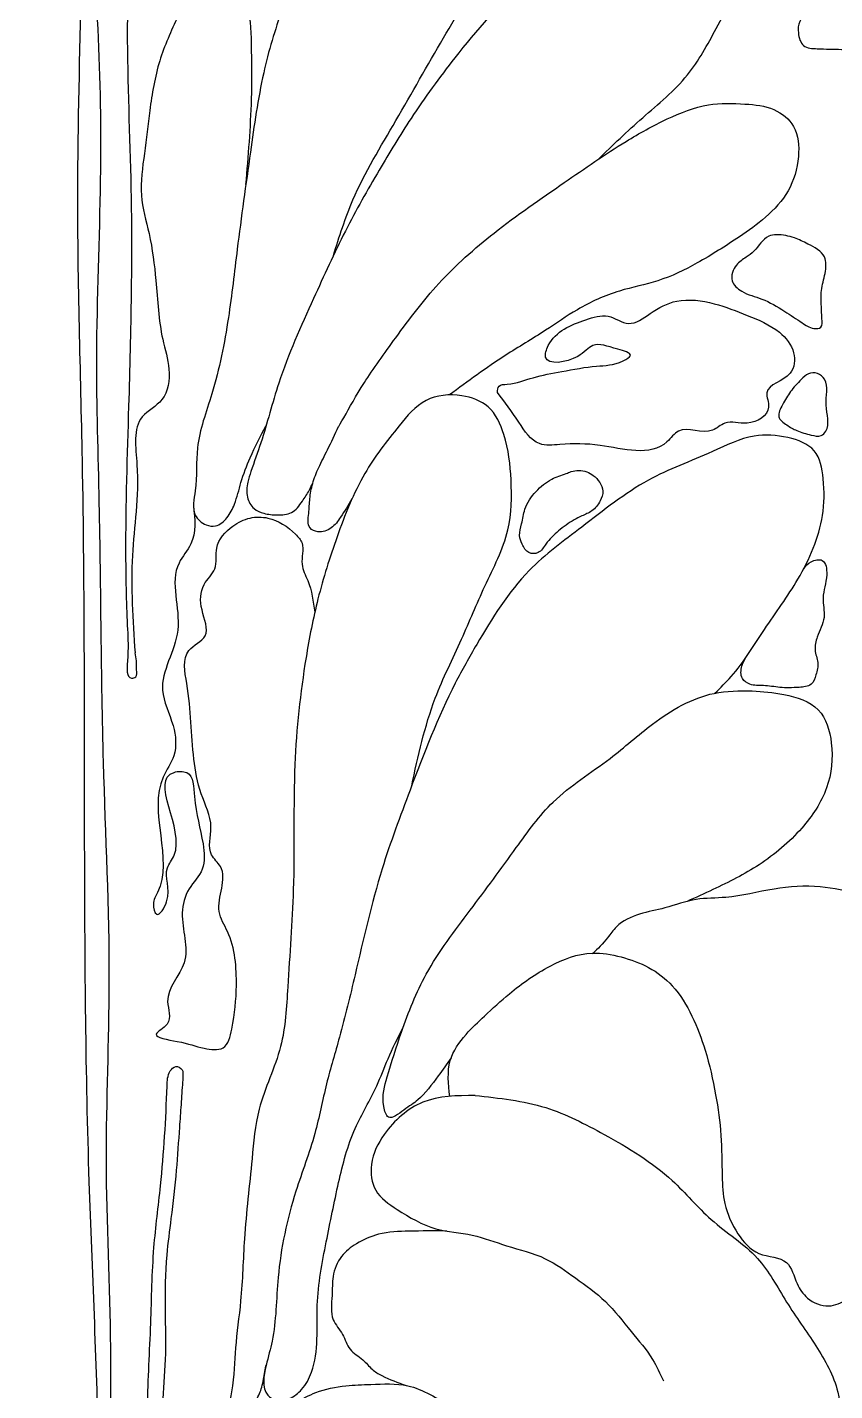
# Model space of a CAD drawing. Header units: millimetres. Extents: x 0 to 1128, y 0 to 3594.
# Drawn here: x 610.7 to 662.8, y 3270.1 to 3358.1 of the extents above; entities that cross this region are included whole.
import ezdxf

# ---------------------------------------------------------------- set-up
doc = ezdxf.new("R2010")
doc.units = ezdxf.units.MM
doc.layers.add('ceco.net 396 Corinthian column', color=7, linetype='Continuous')

msp = doc.modelspace()

# ---------------------------------------------------------------- linework, layer by layer
at = {"layer": 'ceco.net 396 Corinthian column'}
for points, knots in [([(616.826, 3229.274), (616.764, 3230.57), (616.466, 3236.541), (616.979, 3246.506), (615.819, 3259.727), (616.317, 3272.346), (615.625, 3284.803), (616.232, 3297.407), (615.477, 3311.534), (615.492, 3324.97), (615.068, 3337.499), (615.556, 3347.704), (615.403, 3357.889), (614.598, 3367.653), (615.392, 3376.43), (615.319, 3383.841), (615.168, 3389.147), (614.617, 3392.98), (614.352, 3395.137), (614.643, 3396.756), (616.064, 3396.307), (617.531, 3395.801), (617.308, 3392.199), (617.402, 3387.634), (617.718, 3380.735), (617.219, 3373.044), (617.32, 3365.176), (617.068, 3356.33), (617.47, 3348.447), (617.442, 3340.575), (617.252, 3332.849), (616.991, 3325.819), (617.136, 3319.961), (617.271, 3317.78), (617.072, 3316.008), (617.855, 3316.178), (617.724, 3316.724), (617.802, 3317.207), (617.717, 3317.571), (617.676, 3317.745)], [0.0732018, 0.0732018, 0.0732018, 0.0732018, 0.0759915, 0.0860541, 0.0946344, 0.1044972, 0.1131942, 0.1214586, 0.1316217, 0.1436139, 0.1503746, 0.1585889, 0.1655847, 0.172292, 0.1796245, 0.1845033, 0.1882107, 0.1911124, 0.1926417, 0.1931995, 0.1940843, 0.1950841, 0.1963893, 0.2007389, 0.2057368, 0.2109123, 0.2174041, 0.222636, 0.2299587, 0.2343673, 0.2395999, 0.2464893, 0.2499306, 0.2514051, 0.2522066, 0.2524141, 0.2527424, 0.2531547, 0.2535303, 0.2535303, 0.2535303, 0.2535303]), ([(618.708, 3175.288), (617.986, 3176.245), (615.233, 3179.891), (617.158, 3190.945), (615.787, 3204.275), (615.364, 3219.545), (615.542, 3234.161), (615.199, 3249.835), (615.515, 3266.496), (614.536, 3284.859), (614.379, 3306.118), (614.463, 3327.397), (613.664, 3350.593), (614.686, 3368.127), (613.316, 3382.044), (613.83, 3388.759), (613.149, 3392.457), (613.668, 3394.757), (611.953, 3395.062), (610.531, 3394.858), (608.83, 3394.925), (607.351, 3393.953), (608.073, 3389.763), (607.363, 3380.85), (607.882, 3368.401), (607.574, 3354.445), (607.23, 3340.979), (607.467, 3325.341), (606.934, 3308.136), (606.823, 3290.872), (606.445, 3274.7), (605.745, 3258.429), (606.179, 3243.432), (605.169, 3229.322), (605.217, 3218.219), (605.271, 3207.436), (604.995, 3197.847), (604.827, 3189.128), (604.683, 3183.378), (604.366, 3179.383), (604.08, 3176.985), (603.508, 3175.718), (603.267, 3175.183)], [0, 0, 0, 0, 0.014002, 0.053357, 0.122623, 0.177811, 0.234499, 0.29729, 0.364772, 0.433266, 0.516601, 0.618418, 0.687084, 0.793692, 0.8266, 0.854766, 0.871482, 0.874774, 0.878292, 0.888236, 0.89394, 0.897874, 0.907514, 0.93782, 1.010821, 1.052178, 1.105139, 1.171316, 1.238817, 1.310481, 1.377308, 1.431825, 1.504771, 1.556118, 1.600463, 1.6372, 1.68479, 1.714898, 1.741297, 1.753313, 1.762837, 1.769811, 1.769811, 1.769811, 1.769811]), ([(630.467, 3343.39), (630.85, 3344.604), (631.819, 3347.673), (634.616, 3352.17), (637.415, 3357.306), (640.514, 3362.161), (641.92, 3366.428), (641.718, 3369.811), (640.164, 3371.052), (638.269, 3371.361), (635.982, 3370.841), (633.379, 3369.16), (631.028, 3366.394), (628.715, 3363.108), (627.079, 3359.239), (625.79, 3354.909), (625.071, 3349.676), (624.315, 3344.416), (623.729, 3339.169), (622.891, 3334.908), (621.488, 3331.252), (621.742, 3328.66), (621.252, 3326.751), (622.13, 3325.982), (622.986, 3325.85), (623.678, 3326.466), (624.189, 3327.457), (624.495, 3328.828), (625.145, 3330.535), (625.762, 3331.722), (626.116, 3332.403)], [0, 0, 0, 0, 0.0151391, 0.0382865, 0.0627253, 0.0851303, 0.1066082, 0.1160882, 0.1227139, 0.1284826, 0.1385815, 0.1498845, 0.1648916, 0.1815927, 0.1976645, 0.2147465, 0.2353756, 0.2605527, 0.2782193, 0.2982613, 0.3125891, 0.3236247, 0.3298421, 0.3336173, 0.3360011, 0.3395882, 0.3435727, 0.3493778, 0.3561951, 0.3653347, 0.3653347, 0.3653347, 0.3653347]), ([(647.539, 3349.586), (648.483, 3350.497), (650.383, 3352.329), (653.411, 3354.756), (655.263, 3358.252), (657.036, 3361.441), (658.23, 3364.526), (657.981, 3367.329), (655.923, 3368.965), (653.23, 3368.537), (650.127, 3367.107), (646.495, 3364.615), (642.318, 3360.902), (638.634, 3356.7), (635.594, 3352.517), (633.313, 3348.74), (631.128, 3344.906), (629.045, 3340.28), (626.998, 3335.795), (626.051, 3331.936), (625.272, 3329.845), (624.902, 3328.688), (624.828, 3327.824), (625.256, 3327.017), (626.04, 3326.701), (626.856, 3326.616), (627.856, 3326.684), (628.448, 3327.48), (628.866, 3328.126), (629.059, 3328.526), (629.131, 3328.675)], [0, 0, 0, 0, 0.015693, 0.0315582, 0.0456319, 0.0622708, 0.0753265, 0.0846247, 0.0937407, 0.1029364, 0.1153911, 0.1346945, 0.1551014, 0.1820035, 0.2011725, 0.2167323, 0.2346273, 0.2537773, 0.2772764, 0.2932362, 0.301052, 0.3038805, 0.307747, 0.3110938, 0.3139276, 0.3173866, 0.3210444, 0.3250863, 0.3284022, 0.3303681, 0.3303681, 0.3303681, 0.3303681]), ([(624.825, 3347.971), (624.982, 3349.811), (625.24, 3352.851), (625.196, 3356.744), (625.146, 3359.485), (623.697, 3361.127), (621.429, 3361.047), (620.329, 3358.561), (619.124, 3355.97), (618.616, 3352.889), (618.306, 3350.009), (617.878, 3347.319), (618.692, 3344.631), (619.088, 3341.535), (619.215, 3338.543), (620.01, 3336.092), (619.749, 3333.974), (617.413, 3332.879), (618.11, 3328.725), (617.261, 3323.97), (617.535, 3319.865), (617.676, 3317.745)], [0, 0, 0, 0, 0.0219513, 0.0362629, 0.0469967, 0.0533765, 0.0602489, 0.0699395, 0.0824294, 0.0954269, 0.1064918, 0.1173035, 0.1273011, 0.1394688, 0.154669, 0.1625194, 0.1705232, 0.1772427, 0.1895599, 0.2129367, 0.2379082, 0.2379082, 0.2379082, 0.2379082]), ([(683.995, 3359.211), (684.61, 3359.19), (685.7, 3359.153), (687.164, 3359.192), (688.284, 3358.932), (689.35, 3358.605), (689.392, 3357.66), (688.95, 3357.139), (688.328, 3356.739), (687.258, 3356.537), (685.188, 3356.588), (682.002, 3356.491), (677.989, 3356.531), (673.78, 3356.504), (669.734, 3356.572), (666.214, 3356.57), (663.551, 3356.69), (661.949, 3356.713), (660.689, 3356.777), (660.417, 3357.712), (660.455, 3358.549), (661.041, 3359.087), (661.777, 3359.477), (663.819, 3359.454), (666.959, 3359.257), (671.482, 3359.222), (675.577, 3359.376), (679.432, 3359.127), (682.031, 3359.136), (683.602, 3359.196), (683.995, 3359.211)], [0, 0, 0, 0, 0.0073689, 0.0130632, 0.0171661, 0.0215907, 0.0244387, 0.0267145, 0.0295009, 0.0331157, 0.0394793, 0.0542143, 0.0711262, 0.0873658, 0.1044452, 0.1193468, 0.1295667, 0.1357636, 0.1393785, 0.1428269, 0.1458552, 0.1490531, 0.1516738, 0.1557045, 0.1727962, 0.189709, 0.2094661, 0.2216992, 0.2357638, 0.2404559, 0.2404559, 0.2404559, 0.2404559]), ([(630.802, 3332.355), (630.802, 3332.355), (631.379, 3333.313), (632.25, 3334.973), (634.681, 3338.363), (637.22, 3341.757), (640.97, 3345.086), (645.147, 3347.934), (648.816, 3350.497), (651.901, 3352.218), (654.488, 3353.247), (656.866, 3353.198), (658.86, 3353.005), (660.443, 3351.749), (660.567, 3349.622), (659.975, 3347.493), (658.415, 3345.824), (656.368, 3344.375), (654.09, 3342.927), (651.507, 3341.665), (648.762, 3341.166), (646.313, 3340.049), (644.001, 3338.417), (641.146, 3336.744), (639.141, 3335.264), (637.959, 3334.391)], [0.00142671, 0.00142671, 0.00142671, 0.00142671, 0.00254032, 0.00521455, 0.00780827, 0.01101328, 0.01447671, 0.01847939, 0.02191493, 0.02408544, 0.02609932, 0.02778972, 0.02915779, 0.03035549, 0.03175726, 0.03342788, 0.03502472, 0.03654043, 0.03883604, 0.04083278, 0.04267166, 0.04480483, 0.04655907, 0.04875823, 0.0519181, 0.0519181, 0.0519181, 0.0519181]), ([(660.696, 3339.052), (660.326, 3339.296), (659.49, 3339.847), (658.216, 3340.626), (656.93, 3340.901), (655.968, 3341.734), (656.35, 3342.796), (657.048, 3343.244), (657.811, 3343.774), (658.24, 3344.633), (659.287, 3344.764), (660.167, 3344.585), (661.17, 3344.08), (662.327, 3343.5), (662.219, 3342.176), (661.88, 3341.186), (661.948, 3340.162), (661.968, 3339.439), (662.041, 3338.685), (661.272, 3338.638), (660.922, 3338.889), (660.696, 3339.052)], [0, 0, 0, 0, 0.00531112, 0.01198121, 0.01750844, 0.02115209, 0.02532972, 0.02851165, 0.03106209, 0.03644319, 0.03850702, 0.04312674, 0.04692227, 0.05229103, 0.05652841, 0.06102104, 0.06509834, 0.06823996, 0.07045812, 0.07228689, 0.07563546, 0.07563546, 0.07563546, 0.07563546]), ([(641.052, 3334.55), (641.51, 3333.935), (642.336, 3332.824), (643.459, 3331.029), (645.559, 3331.256), (648.116, 3331.254), (651.325, 3330.248), (652.915, 3332.591), (654.627, 3331.633), (655.835, 3332.854), (657.215, 3332.281), (658.884, 3333.257), (658.035, 3334.997), (660.163, 3335.391), (660.322, 3337.281), (659.129, 3338.726), (657.182, 3339.522), (655.034, 3340.367), (652.718, 3340.699), (651.018, 3339.778), (649.555, 3338.657), (648.184, 3339.724), (646.252, 3339.075), (644.572, 3338.447), (643.85, 3336.222), (646.205, 3336.562), (647.257, 3337.883), (648.39, 3337.436), (649.954, 3337.036), (648.69, 3336.283), (647.319, 3336.301), (645.32, 3335.924), (643.359, 3335.562), (642.165, 3335.082), (641.089, 3335.059), (641.063, 3334.704), (641.052, 3334.55)], [0, 0, 0, 0, 0.0094207, 0.0170241, 0.0222908, 0.0325916, 0.0497812, 0.0538284, 0.0625268, 0.0662176, 0.0719377, 0.0788004, 0.0824861, 0.0902773, 0.095615, 0.1020225, 0.111337, 0.1203107, 0.1299471, 0.1375211, 0.1435617, 0.1491347, 0.1549299, 0.1666065, 0.1696561, 0.1778989, 0.1826586, 0.1891323, 0.1927129, 0.1950003, 0.2020008, 0.2110313, 0.218527, 0.2254347, 0.2275612, 0.2291862, 0.2291862, 0.2291862, 0.2291862]), ([(660.654, 3335.397), (660.794, 3335.539), (661.073, 3335.823), (661.727, 3335.862), (662.507, 3335.145), (662.015, 3333.724), (662.59, 3332.375), (661.882, 3331.658), (661.159, 3331.826), (660.413, 3332.033), (659.729, 3332.422), (659, 3332.962), (659.498, 3333.842), (659.923, 3334.638), (660.404, 3335.138), (660.654, 3335.397)], [0, 0, 0, 0, 0.00232497, 0.00463378, 0.0070199, 0.01365369, 0.02037395, 0.02193665, 0.02453137, 0.02835997, 0.03132791, 0.03424877, 0.03746759, 0.04138559, 0.04560509, 0.04560509, 0.04560509, 0.04560509]), ([(635.519, 3309.162), (635.934, 3311.081), (636.643, 3314.366), (638.737, 3318.479), (640.193, 3322.126), (641.95, 3325.386), (641.998, 3328.839), (641.696, 3331.542), (640.678, 3333.77), (638.61, 3334.523), (636.268, 3334.298), (634.374, 3332.012), (632.222, 3329.233), (630.689, 3325.322), (629.425, 3321.353), (628.472, 3316.441), (627.792, 3310.167), (628.038, 3303.045), (627.546, 3297.007), (627.318, 3292.147), (625.523, 3288.692), (625.19, 3284.439), (624.68, 3280.322), (624.594, 3276.269), (624.083, 3272.897), (624.098, 3270.885), (623.707, 3269.117), (624.526, 3268.963), (625.16, 3268.982), (625.563, 3269.633), (625.909, 3270.383), (626.002, 3271.195), (626.112, 3271.677), (626.146, 3271.829)], [0, 0, 0, 0, 0.0233072, 0.0398992, 0.0547447, 0.0703654, 0.0832211, 0.0949728, 0.1031859, 0.1104904, 0.1197454, 0.1292605, 0.1442982, 0.1620844, 0.178705, 0.1940824, 0.2216653, 0.2538432, 0.2788159, 0.2941995, 0.3112035, 0.3240765, 0.3446858, 0.360672, 0.372792, 0.384114, 0.3875986, 0.3900883, 0.3924722, 0.39479, 0.3984631, 0.4025215, 0.4043741, 0.4043741, 0.4043741, 0.4043741]), ([(631.668, 3327.683), (631.431, 3327.288), (631.037, 3326.629), (630.401, 3325.737), (629.588, 3325.46), (628.746, 3325.811), (628.904, 3326.786), (628.925, 3327.696), (629.111, 3328.716), (629.526, 3329.763), (630.156, 3330.959), (630.569, 3331.852), (630.802, 3332.355)], [0, 0, 0, 0, 0.00552857, 0.00920558, 0.01276812, 0.01495744, 0.0186986, 0.02250594, 0.02644294, 0.03081009, 0.03593708, 0.04255175, 0.04255175, 0.04255175, 0.04255175]), ([(655.079, 3315.143), (655.438, 3315.494), (656.689, 3316.713), (658.262, 3319.354), (660.645, 3322.541), (662.112, 3325.938), (662.158, 3328.784), (661.747, 3331.011), (659.681, 3331.758), (657.352, 3331.925), (654.422, 3330.427), (650.45, 3329.015), (646.745, 3326.002), (642.533, 3322.949), (640.193, 3319.158), (637.535, 3314.467), (635.659, 3309.546), (633.315, 3303.321), (632.101, 3297.912), (630.986, 3293.269), (629.956, 3289.897), (629.324, 3286.501), (627.756, 3282.478), (626.784, 3278.006), (626.782, 3274.085), (626.091, 3271.745), (625.791, 3270.078), (626.837, 3269.407), (627.705, 3269.586), (628.548, 3270.23), (629.607, 3272.246), (629.2, 3275.62), (629.994, 3279.669), (630.755, 3283.481), (631.637, 3286.951), (633.175, 3289.411), (633.996, 3291.66), (634.616, 3292.879), (634.949, 3293.534)], [0, 0, 0, 0, 0.0059767, 0.0208036, 0.036283, 0.0537691, 0.0632392, 0.0707585, 0.0782931, 0.086938, 0.0983991, 0.1164049, 0.1372604, 0.1547538, 0.1780725, 0.189377, 0.2192054, 0.2406368, 0.2687137, 0.2851986, 0.2976231, 0.3107588, 0.3262978, 0.348928, 0.3653354, 0.371739, 0.3793628, 0.3818569, 0.3852535, 0.3891704, 0.3942599, 0.4115761, 0.427943, 0.4435011, 0.4580579, 0.4702526, 0.4777974, 0.4865618, 0.4865618, 0.4865618, 0.4865618]), ([(645.486, 3329.316), (645.168, 3329.212), (644.437, 3328.974), (643.488, 3328.183), (642.773, 3327.159), (642.654, 3326.139), (642.399, 3325.373), (642.654, 3324.731), (642.971, 3324.124), (643.79, 3324.136), (644.234, 3324.92), (644.979, 3325.648), (645.79, 3326.234), (646.536, 3326.616), (647.218, 3326.867), (647.674, 3327.482), (647.94, 3328.169), (647.672, 3328.776), (647.282, 3329.185), (646.815, 3329.465), (646.308, 3329.55), (645.852, 3329.47), (645.591, 3329.36), (645.486, 3329.316)], [0, 0, 0, 0, 0.00395653, 0.00911482, 0.01448717, 0.01828679, 0.02135945, 0.02364972, 0.02641208, 0.02877203, 0.03175195, 0.036398, 0.04135427, 0.04353735, 0.04644396, 0.04980148, 0.05238027, 0.05477096, 0.05719559, 0.05910022, 0.06115686, 0.0631811, 0.06453581, 0.06453581, 0.06453581, 0.06453581]), ([(621.443, 3327.241), (621.534, 3326.374), (621.678, 3324.996), (619.655, 3322.817), (621.251, 3319.208), (618.817, 3315.828), (620.236, 3313.238), (620.42, 3311.169), (618.134, 3308.102), (620.37, 3304.095), (618.742, 3301.643), (619.073, 3300.468), (620.224, 3302.284), (619.349, 3303.533), (621.319, 3305.872), (618.209, 3310.009), (621.462, 3310.158), (621.451, 3307.727), (622.046, 3306.003), (622.253, 3303.719), (621.013, 3302.563), (620.458, 3300.437), (621.554, 3297.785), (619.305, 3295.771), (620.229, 3293.844), (618.409, 3292.98), (620.837, 3292.651), (621.809, 3292.248), (623.587, 3291.992), (624.078, 3294.084), (624.299, 3296.434), (624.102, 3299.161), (622.627, 3301.441), (623.878, 3303.527), (622.231, 3304.87), (622.865, 3306.726), (621.806, 3308.624), (621.288, 3311.786), (621.302, 3314.652), (620.584, 3317.905), (622.665, 3318.75), (621.856, 3320.52), (621.857, 3322.108), (623.062, 3323.121), (622.719, 3324.713), (623.805, 3325.899), (625.04, 3326.532), (626.588, 3326.52), (627.719, 3325.768), (628.689, 3324.676), (628.248, 3323.502), (629.031, 3322.127), (629.174, 3321.061), (629.267, 3320.363)], [0, 0, 0, 0, 0.0098358, 0.0156133, 0.0328779, 0.0487626, 0.0582103, 0.0659966, 0.0720521, 0.1017503, 0.1049147, 0.107608, 0.1116985, 0.1204274, 0.1240461, 0.1453301, 0.1485592, 0.1550483, 0.1673891, 0.1738831, 0.1799251, 0.1863415, 0.1991469, 0.209985, 0.2157388, 0.2195636, 0.225287, 0.2324401, 0.2372602, 0.2425672, 0.2537811, 0.2678493, 0.2733695, 0.2849494, 0.2887431, 0.2957887, 0.3047323, 0.3138655, 0.3333181, 0.3417997, 0.3474279, 0.3541159, 0.3606479, 0.3655258, 0.3708915, 0.3778809, 0.3827288, 0.3873145, 0.3955374, 0.3983696, 0.4037851, 0.408199, 0.4165502, 0.4165502, 0.4165502, 0.4165502]), ([(660.804, 3323.171), (660.941, 3323.339), (661.229, 3323.693), (662.216, 3323.89), (662.385, 3322.493), (661.91, 3321.417), (662.282, 3319.973), (661.698, 3318.941), (661.444, 3317.934), (661.802, 3317.132), (661.629, 3316.374), (661.345, 3315.578), (660.324, 3315.499), (659.329, 3315.471), (658.274, 3315.673), (657.411, 3315.606), (656.702, 3316.086), (656.756, 3316.828), (656.948, 3317.216), (657.022, 3317.366)], [0, 0, 0, 0, 0.00261147, 0.00549325, 0.00932629, 0.0153394, 0.02037411, 0.02568848, 0.02905287, 0.03232595, 0.03555894, 0.03826859, 0.04145987, 0.04637982, 0.05063824, 0.0540889, 0.05653582, 0.05973819, 0.06176761, 0.06176761, 0.06176761, 0.06176761]), ([(638.063, 3291.604), (637.788, 3291.22), (637.125, 3290.293), (636.168, 3288.99), (635.084, 3288.336), (633.986, 3287.428), (633.529, 3288.981), (634.036, 3290.701), (634.929, 3293.632), (636.432, 3297.381), (639.314, 3301.141), (642.026, 3304.823), (644.651, 3308.515), (648.111, 3310.626), (651.199, 3313.423), (654.317, 3315.265), (657.366, 3315.333), (659.622, 3315.12), (662.014, 3314.383), (662.788, 3311.698), (662.502, 3308.913), (660.658, 3306.18), (658.073, 3304.004), (655.421, 3302.68), (653.838, 3301.958), (653.279, 3301.703)], [0, 0, 0, 0, 0.0056915, 0.0137334, 0.0181774, 0.0225239, 0.0255111, 0.0331486, 0.0452355, 0.0614071, 0.0812679, 0.1012325, 0.1162923, 0.1346848, 0.1487154, 0.1663632, 0.1760979, 0.1843448, 0.1939939, 0.2031189, 0.2147074, 0.226832, 0.2412502, 0.2546947, 0.2620306, 0.2620306, 0.2620306, 0.2620306]), ([(637.977, 3289.129), (637.888, 3289.919), (637.723, 3291.387), (638.923, 3293.108), (640.325, 3294.419), (642.047, 3296.013), (644.271, 3297.571), (646.831, 3298.576), (649.049, 3298.164), (650.856, 3297.533), (652.519, 3296.247), (653.673, 3294.328), (654.562, 3291.937), (655.145, 3289.342), (655.524, 3286.617), (655.527, 3284.271), (655.62, 3282.069), (656.43, 3280.298), (657.759, 3278.724), (659.893, 3278.797), (660.257, 3277.092), (661.031, 3275.967), (662.372, 3275.398), (663.633, 3276.019), (664.815, 3276.779), (666.34, 3277.761), (668.359, 3279.1), (669.922, 3281.263), (670.995, 3283.785), (671.811, 3286.723), (672.261, 3290.397), (671.69, 3294.083), (670.521, 3297.47), (669.081, 3300.159), (666.795, 3302.031), (664.295, 3302.189), (661.769, 3302.793), (658.811, 3302.6), (656.213, 3301.885), (653.793, 3301.949), (651.993, 3301.266), (650.21, 3300.955), (648.836, 3300.334), (648.076, 3299.203), (647.525, 3298.654), (647.189, 3298.321)], [0, 0, 0, 0, 0.0091677, 0.0170221, 0.0236913, 0.0322796, 0.0448947, 0.0561926, 0.0636756, 0.0712482, 0.0789304, 0.0881778, 0.0975574, 0.1093172, 0.1198405, 0.1302824, 0.1373844, 0.1458294, 0.1532171, 0.1606766, 0.1667003, 0.1712811, 0.1770393, 0.1820489, 0.1871917, 0.1940138, 0.2036492, 0.2159087, 0.2251056, 0.2362977, 0.2522103, 0.2688747, 0.2802679, 0.2949023, 0.3049234, 0.3136963, 0.3240629, 0.3359318, 0.3485131, 0.3560774, 0.3644434, 0.3711094, 0.3778607, 0.381498, 0.3871423, 0.3871423, 0.3871423, 0.3871423]), ([(620.763, 3290.751), (620.747, 3290.782), (620.662, 3290.95), (620.277, 3291.162), (619.763, 3290.621), (619.685, 3287.941), (619.462, 3284.169), (618.787, 3279.079), (618.72, 3274.31), (618.412, 3269.15), (618.498, 3263.56), (618.473, 3258.277), (617.684, 3253.797), (618.216, 3250.944), (618.059, 3249.306), (618.234, 3248.584), (618.433, 3248.179), (618.791, 3248.207), (619.151, 3248.516), (618.986, 3249.676), (619.226, 3251.416), (618.813, 3254.122), (619.089, 3256.996), (619.093, 3260.096), (619.328, 3262.365), (619.294, 3264.57), (619.46, 3266.588), (619.389, 3269.31), (619.686, 3272.235), (619.592, 3275.454), (619.627, 3278.499), (620.035, 3281.497), (620.345, 3284.243), (620.504, 3286.701), (620.64, 3288.596), (620.717, 3289.731), (620.765, 3290.449), (620.764, 3290.682), (620.763, 3290.751)], [0, 0, 0, 0, 0.0004224, 0.0022613, 0.0040419, 0.0080245, 0.033668, 0.0496106, 0.0690994, 0.0905329, 0.1112713, 0.135763, 0.1536186, 0.1647759, 0.1702041, 0.1727532, 0.1739111, 0.1749872, 0.1764695, 0.1791014, 0.1877148, 0.1980985, 0.2111174, 0.2221338, 0.2350572, 0.2382723, 0.2484292, 0.2591883, 0.2707111, 0.2834316, 0.2975817, 0.3069823, 0.3195052, 0.3305427, 0.3363768, 0.3421635, 0.3441294, 0.3449483, 0.3449483, 0.3449483, 0.3449483]), ([(639.611, 3289.182), (638.444, 3289.174), (636.162, 3289.16), (633.832, 3287.073), (632.753, 3284.938), (633.01, 3282.879), (634.855, 3281.633), (636.88, 3280.42), (639.445, 3280.309), (641.717, 3279.386), (644.116, 3278.855), (646.114, 3277.362), (648.131, 3275.964), (649.587, 3273.998), (651.017, 3272.406), (651.541, 3271.239), (651.754, 3270.767)], [0, 0, 0, 0, 0.0134984, 0.0263976, 0.034779, 0.0414723, 0.0488785, 0.0599599, 0.0694672, 0.0786987, 0.0891477, 0.0983113, 0.1081133, 0.1182626, 0.1272897, 0.1334421, 0.1334421, 0.1334421, 0.1334421]), ([(639.611, 3289.182), (641.158, 3289.017), (644.092, 3288.705), (648.297, 3286.524), (652.062, 3284.275), (654.777, 3280.954), (657.957, 3279.024), (659.639, 3275.79), (661.622, 3273.104), (663.158, 3270.387), (663.262, 3267.701), (662.139, 3265.744), (662.426, 3263.049), (662.84, 3260.128), (663.848, 3256.994), (664.533, 3253.858), (665.737, 3250.876), (666.124, 3248.117), (666.308, 3246.103), (665.814, 3244.902), (665.176, 3244.299), (664.482, 3244.12), (663.719, 3244.008), (662.616, 3244.011), (661.041, 3244.342), (659.685, 3245.422), (658.539, 3246.553), (657.988, 3247.251), (657.691, 3247.627)], [0, 0, 0, 0, 0.0183743, 0.0348561, 0.0559776, 0.0700988, 0.0856019, 0.0990998, 0.1125978, 0.1257138, 0.1356937, 0.1429953, 0.1517276, 0.1669043, 0.1785577, 0.1908131, 0.2052146, 0.2165972, 0.2240821, 0.2289189, 0.2315112, 0.2342352, 0.2372811, 0.2407271, 0.2473615, 0.2560219, 0.2608927, 0.2666098, 0.2666098, 0.2666098, 0.2666098]), ([(637.776, 3280.437), (636.972, 3280.442), (635.508, 3280.45), (633.496, 3280.367), (632.009, 3279.718), (630.877, 3278.837), (630.366, 3277.562), (630.431, 3276.186), (630.194, 3274.769), (631.149, 3273.835), (631.419, 3272.716), (632.363, 3272.222), (632.908, 3271.511), (633.858, 3270.921), (634.629, 3270.658), (635.167, 3270.474)], [0, 0, 0, 0, 0.00962282, 0.01752013, 0.02370821, 0.02870072, 0.03428014, 0.03915835, 0.04538798, 0.049893, 0.05412936, 0.05835888, 0.06180492, 0.06473395, 0.07151016, 0.07151016, 0.07151016, 0.07151016]), ([(633.144, 3258.572), (631.707, 3258.775), (629.376, 3259.105), (627.993, 3261.943), (627.032, 3264.228), (626.565, 3266.295), (626.109, 3268.649), (627.975, 3269.327), (629.448, 3270.15), (631.155, 3270.493), (633.128, 3270.539), (635.575, 3270.693), (637.997, 3269.059), (640.723, 3267.957), (643.727, 3266.951), (646.224, 3265.07), (648.358, 3262.901), (650.447, 3261.041), (652.605, 3259.1), (653.472, 3256.132), (655.285, 3253.004), (656.771, 3249.576), (658.217, 3246.549), (658.785, 3244.711), (658.616, 3243.348), (657.464, 3243.173), (656.89, 3243.644), (656.506, 3243.958)], [0, 0, 0, 0, 0.0159769, 0.0259306, 0.035399, 0.0455472, 0.0525791, 0.0597037, 0.0655287, 0.073469, 0.0798142, 0.0893239, 0.1017605, 0.1132664, 0.1246371, 0.1392799, 0.1499793, 0.1609359, 0.1728857, 0.1835981, 0.1969661, 0.2160013, 0.2282841, 0.236553, 0.2396175, 0.2424723, 0.2482047, 0.2482047, 0.2482047, 0.2482047])]:
    msp.add_open_spline(points, degree=3, knots=knots, dxfattribs=at)

doc.saveas('drawing.dxf')
